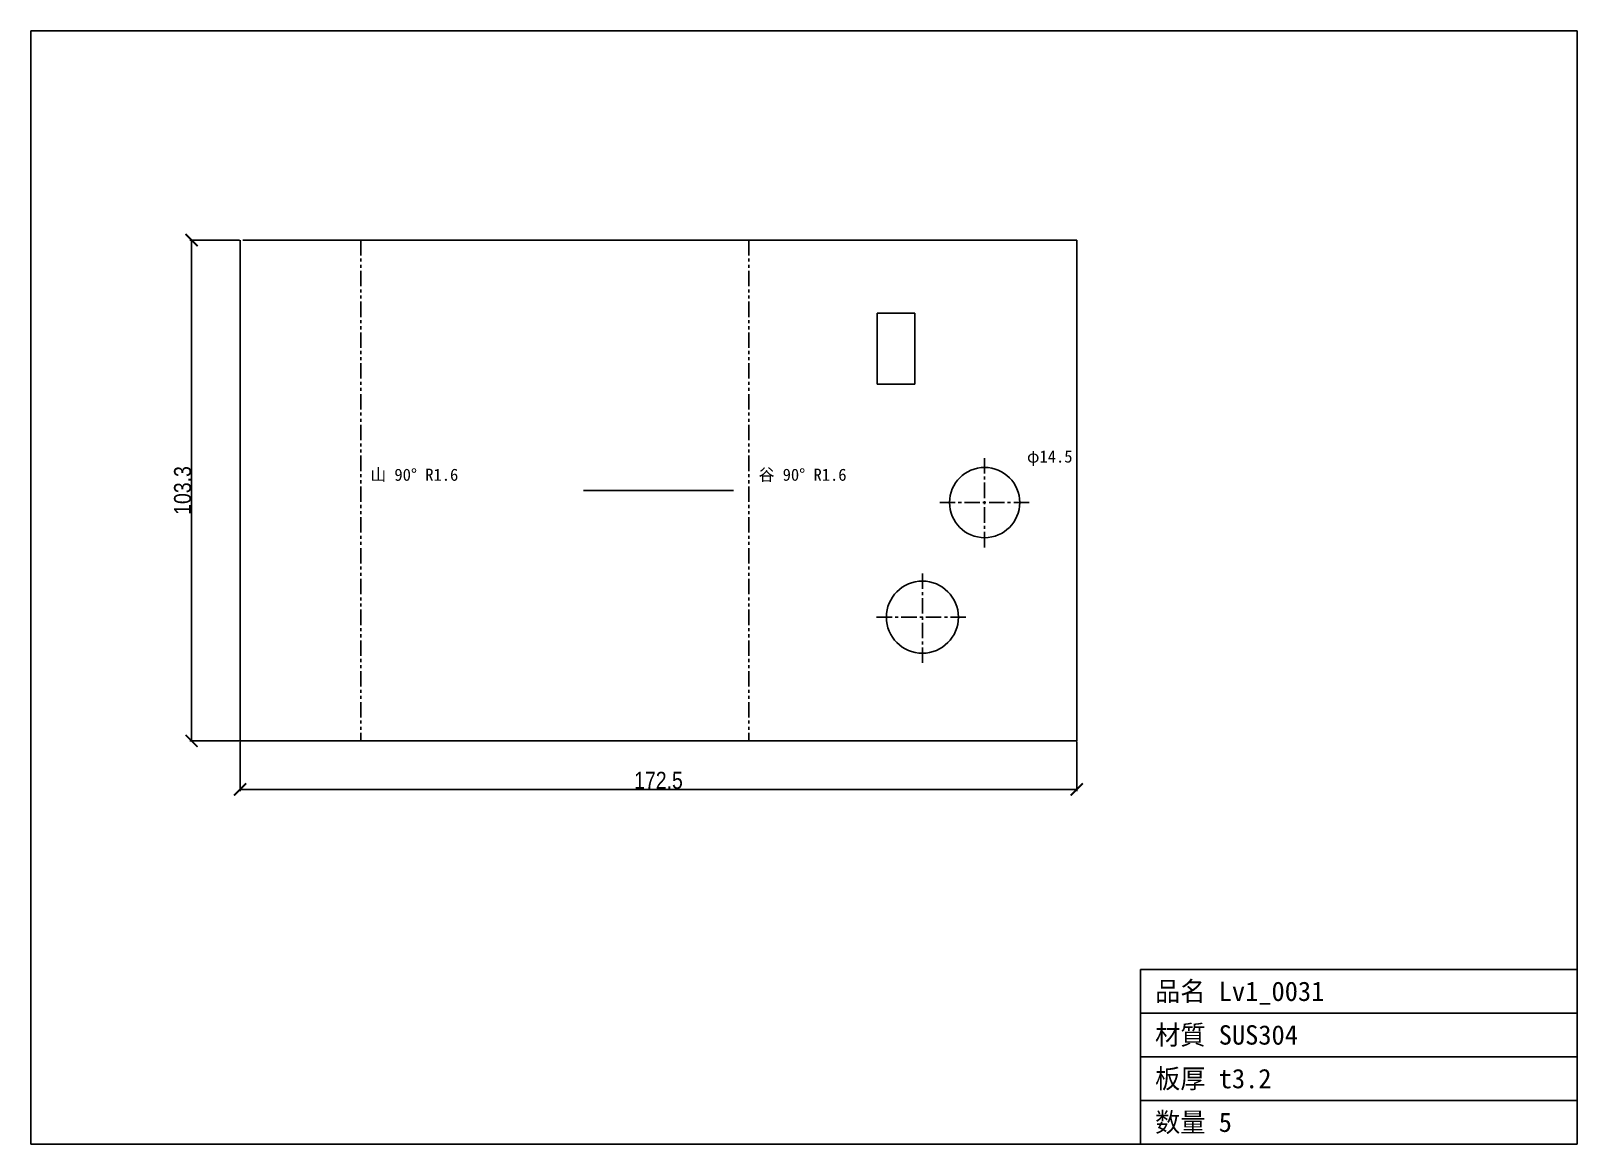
# Model space of a CAD drawing. Header units: millimetres. Extents: x -43 to 276, y -83 to 146.
import ezdxf

# ---------------------------------------------------------------- set-up
doc = ezdxf.new("R2010")
doc.units = ezdxf.units.MM
doc.linetypes.add('CENTER', pattern=[5.08, 3.175, -0.635, 0.635, -0.635])
doc.linetypes.add('PHANTOM', pattern=[6.35, 3.175, -0.635, 0.635, -0.635, 0.635, -0.635])
for name, color, linetype in [('ケガキ', 7, 'Continuous'), ('中心線', 7, 'Continuous'), ('図枠', 7, 'Continuous'), ('外形', 7, 'Continuous'), ('寸法', 7, 'Continuous'), ('文字', 7, 'Continuous'), ('曲げ線', 7, 'Continuous')]:
    doc.layers.add(name, color=color, linetype=linetype)
doc.styles.add('OpenSansCondensed-Light', font='OpenSansCondensed-Light.ttf')
doc.dimstyles.new('EZDXF', dxfattribs={"dimtxt": 0.25, "dimasz": 0.175, "dimexe": 0.375, "dimexo": 0.125, "dimgap": 0.1, "dimtad": 1, "dimlfac": 100, "dimzin": 12, "dimdsep": 46, "dimtxsty": 'OpenSansCondensed-Light', "dimblk": 'ARCHTICK', "dimcen": 2.5, "dimazin": 3, "dimtfac": 0.5, "dimtmove": 2, "dimatfit": 3})

# ---------------------------------------------------------------- blocks, each defined once
blk = doc.blocks.new('_ARCHTICK')
at = {"color": 0, "linetype": 'BYBLOCK', "const_width": 0.15}
blk.add_lwpolyline([(-0.5, -0.5), (0.5, 0.5)], dxfattribs=at)

msp = doc.modelspace()

# ---------------------------------------------------------------- linework, layer by layer
at = {"layer": 'ケガキ'}
msp.add_line((70.76, 51.63), (101.73, 51.63), dxfattribs=at)
at = {"layer": '中心線', "color": 1, "linetype": 'CENTER'}
for p, q in [((153.48, 39.91), (153.48, 58.38)), ((144.24, 49.14), (162.71, 49.14)), ((140.65, 16.08), (140.65, 34.94)), ((131.22, 25.51), (150.08, 25.51))]:
    msp.add_line(p, q, dxfattribs=at)
at = {"layer": '図枠'}
for p, q in [((275.62, 146.38), (-43.12, 146.38)), ((-43.12, 146.38), (-43.12, -83.12)), ((275.62, -83.12), (275.62, 146.38)), ((185.62, -83.12), (185.62, -47.12)), ((185.62, -47.12), (275.62, -47.12)), ((185.62, -56.12), (275.62, -56.12)), ((185.62, -65.12), (275.62, -65.12)), ((185.62, -74.12), (275.62, -74.12)), ((-43.12, -83.12), (275.62, -83.12))]:
    msp.add_line(p, q, dxfattribs=at)
at = {"layer": '外形'}
for p, q in [((0, 103.26), (0, 0)), ((172.49, 103.26), (0.55, 103.26)), ((172.49, 0), (172.49, 103.26)), ((131.31, 88.22), (139.07, 88.22)), ((131.31, 73.57), (131.31, 88.22)), ((139.07, 88.22), (139.07, 73.57)), ((139.07, 73.57), (131.31, 73.57)), ((0, 0), (172.49, 0))]:
    msp.add_line(p, q, dxfattribs=at)
for centre, radius in [((153.48, 49.14), 7.24), ((140.65, 25.51), 7.43)]:
    msp.add_circle(centre, radius, dxfattribs=at)
at = {"layer": '曲げ線', "color": 1, "linetype": 'PHANTOM'}
for p, q in [((24.86, 103.26), (24.86, 0)), ((104.9, 103.26), (104.9, 0))]:
    msp.add_line(p, q, dxfattribs=at)

# ---------------------------------------------------------------- texts
at = {"layer": '文字'}
for s, height, p in [('φ14.5', 2.5, (162.21, 57.38)), ('山 90° R1.6', 2.5, (26.86, 53.63)), ('谷 90° R1.6', 2.5, (106.9, 53.63)), ('品名 Lv1_0031', 4, (188.62, -53.62)), ('材質 SUS304', 4, (188.62, -62.62)), ('板厚 t3.2', 4, (188.62, -71.62)), ('数量 5', 4, (188.62, -80.62))]:
    msp.add_text(s, height=height, dxfattribs=at).set_placement(p)

# ---------------------------------------------------------------- dimensions: what is measured, and where the dimension line sits
at = {"layer": '寸法'}
msp.add_linear_dim(base=(-10, 0), p1=(0, 0), p2=(0, 103.26), angle=90, dimstyle='EZDXF', override={"dimtxt": 3.5, "dimasz": 2.5, "dimdec": 1, "dimlfac": 1}, dxfattribs=at).render()
msp.add_linear_dim(base=(0, -10), p1=(0, 0), p2=(172.49, 0), dimstyle='EZDXF', override={"dimtxt": 3.5, "dimasz": 2.5, "dimdec": 1, "dimlfac": 1}, dxfattribs=at).render()

doc.saveas('drawing.dxf')
